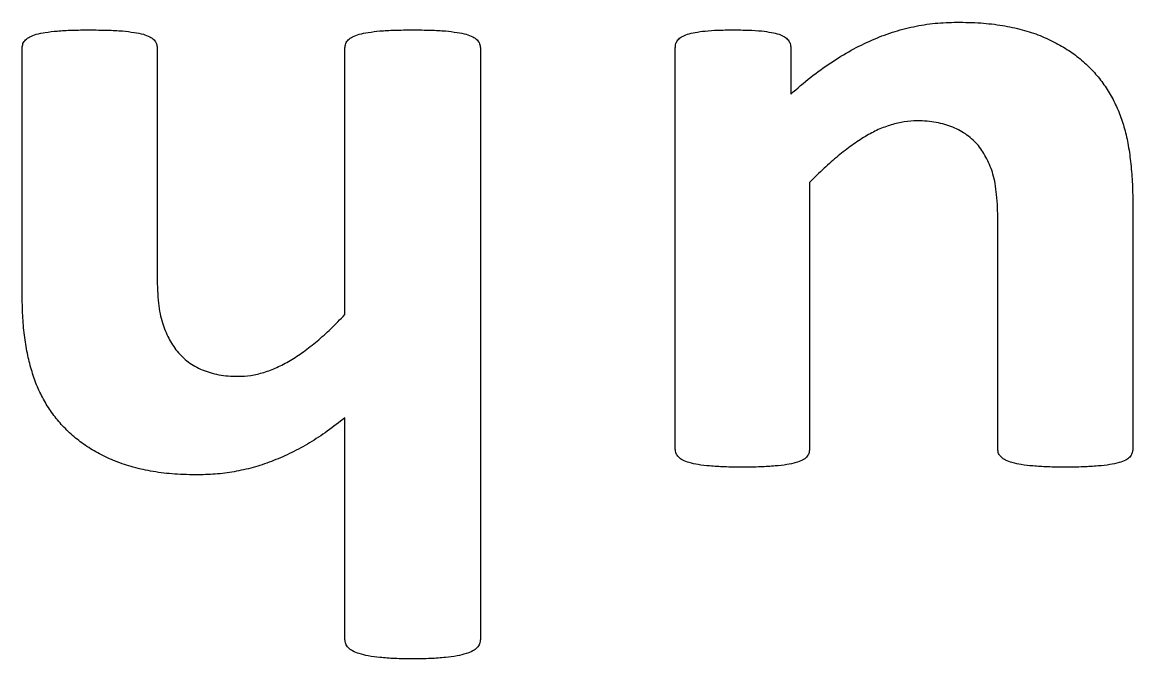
# Model space of a CAD drawing. Header units: millimetres. Extents: x -472 to 96, y -105 to 342.
# Drawn here: x -245.73 to -230.62, y 239.91 to 248.57 of the extents above; entities that cross this region are included whole.
import ezdxf

# ---------------------------------------------------------------- set-up
doc = ezdxf.new("R2010")
doc.units = ezdxf.units.MM

msp = doc.modelspace()

# ---------------------------------------------------------------- linework, layer by layer
at = {"color": 7, "linetype": 'Continuous', "lineweight": 25}
for p, q in [((-245.733, 244.873), (-245.733, 248.223)), ((-243.896, 248.223), (-243.896, 245.105)), ((-241.342, 244.592), (-241.342, 248.223)), ((-239.499, 248.223), (-239.499, 240.169)), ((-236.848, 242.761), (-236.848, 248.223)), ((-235.276, 248.223), (-235.276, 247.594)), ((-235.021, 246.392), (-235.021, 242.761)), ((-230.623, 246.104), (-230.623, 242.761)), ((-232.46, 242.761), (-232.46, 245.848)), ((-241.342, 240.169), (-241.342, 243.189))]:
    msp.add_line(p, q, dxfattribs=at)
for points, knots in [([(-235.276, 247.594), (-235.187, 247.672), (-235.013, 247.825), (-234.736, 248.023), (-234.459, 248.192), (-234.18, 248.332), (-233.896, 248.441), (-233.607, 248.516), (-233.313, 248.566), (-233.114, 248.571), (-233.015, 248.574)], [0, 0, 0, 0, 0.141373, 0.275329, 0.404118, 0.527, 0.646296, 0.764587, 0.881895, 1, 1, 1, 1]), ([(-233.015, 248.574), (-232.907, 248.572), (-232.7, 248.569), (-232.402, 248.534), (-232.132, 248.477), (-231.887, 248.397), (-231.669, 248.293), (-231.47, 248.179), (-231.297, 248.042), (-231.143, 247.892), (-231.012, 247.725), (-230.901, 247.545), (-230.809, 247.353), (-230.738, 247.146), (-230.685, 246.919), (-230.651, 246.669), (-230.626, 246.395), (-230.624, 246.204), (-230.623, 246.104)], [0, 0, 0, 0, 0.081705, 0.156988, 0.226901, 0.291168, 0.351918, 0.40951, 0.464753, 0.518927, 0.572161, 0.625507, 0.678858, 0.733265, 0.791239, 0.854755, 0.924283, 1, 1, 1, 1]), ([(-245.733, 248.223), (-245.731, 248.243), (-245.727, 248.284), (-245.687, 248.338), (-245.624, 248.381), (-245.532, 248.414), (-245.407, 248.437), (-245.246, 248.457), (-245.046, 248.467), (-244.898, 248.468), (-244.818, 248.468)], [0, 0, 0, 0, 0.058277, 0.118846, 0.189385, 0.283457, 0.405975, 0.564718, 0.761907, 1, 1, 1, 1]), ([(-244.818, 248.468), (-244.736, 248.468), (-244.586, 248.466), (-244.382, 248.458), (-244.22, 248.437), (-244.094, 248.415), (-244.003, 248.38), (-243.939, 248.338), (-243.902, 248.283), (-243.898, 248.243), (-243.896, 248.223)], [0, 0, 0, 0, 0.24152, 0.440682, 0.598158, 0.721437, 0.813105, 0.883081, 0.942188, 1, 1, 1, 1]), ([(-241.342, 248.223), (-241.34, 248.243), (-241.336, 248.284), (-241.297, 248.338), (-241.233, 248.381), (-241.14, 248.414), (-241.014, 248.437), (-240.854, 248.458), (-240.652, 248.467), (-240.503, 248.468), (-240.421, 248.468)], [0, 0, 0, 0, 0.057871, 0.118018, 0.188066, 0.283141, 0.406546, 0.562419, 0.758234, 1, 1, 1, 1]), ([(-240.421, 248.468), (-240.338, 248.468), (-240.189, 248.467), (-239.987, 248.458), (-239.826, 248.436), (-239.7, 248.415), (-239.608, 248.38), (-239.542, 248.339), (-239.505, 248.283), (-239.501, 248.243), (-239.499, 248.223)], [0, 0, 0, 0, 0.241632, 0.437339, 0.593126, 0.718203, 0.811568, 0.883027, 0.942161, 1, 1, 1, 1]), ([(-236.848, 248.223), (-236.846, 248.243), (-236.843, 248.282), (-236.813, 248.337), (-236.757, 248.38), (-236.676, 248.414), (-236.568, 248.437), (-236.431, 248.457), (-236.26, 248.467), (-236.135, 248.468), (-236.066, 248.468)], [0, 0, 0, 0, 0.066088, 0.130904, 0.204842, 0.300766, 0.422514, 0.577188, 0.767348, 1, 1, 1, 1]), ([(-236.066, 248.468), (-235.993, 248.468), (-235.863, 248.467), (-235.686, 248.458), (-235.549, 248.437), (-235.443, 248.414), (-235.365, 248.38), (-235.311, 248.337), (-235.281, 248.282), (-235.278, 248.243), (-235.276, 248.223)], [0, 0, 0, 0, 0.242693, 0.437199, 0.588483, 0.707172, 0.79855, 0.870272, 0.934506, 1, 1, 1, 1]), ([(-233.556, 247.231), (-233.615, 247.229), (-233.734, 247.224), (-233.912, 247.178), (-234.091, 247.115), (-234.268, 247.016), (-234.45, 246.895), (-234.637, 246.751), (-234.829, 246.582), (-234.955, 246.457), (-235.021, 246.392)], [0, 0, 0, 0, 0.101932, 0.20642, 0.315847, 0.431203, 0.556785, 0.69284, 0.84064, 1, 1, 1, 1]), ([(-232.46, 245.848), (-232.46, 245.915), (-232.461, 246.041), (-232.474, 246.218), (-232.492, 246.37), (-232.53, 246.535), (-232.601, 246.713), (-232.716, 246.898), (-232.876, 247.045), (-233.036, 247.134), (-233.18, 247.184), (-233.298, 247.211), (-233.424, 247.228), (-233.511, 247.23), (-233.556, 247.231)], [0, 0, 0, 0, 0.099399, 0.186472, 0.262322, 0.32574, 0.437467, 0.543014, 0.646912, 0.754747, 0.811663, 0.871389, 0.933691, 1, 1, 1, 1]), ([(-243.896, 245.105), (-243.896, 245.042), (-243.895, 244.924), (-243.88, 244.756), (-243.86, 244.61), (-243.819, 244.448), (-243.748, 244.272), (-243.631, 244.089), (-243.477, 243.939), (-243.317, 243.849), (-243.175, 243.801), (-243.057, 243.77), (-242.93, 243.755), (-242.843, 243.753), (-242.798, 243.752)], [0, 0, 0, 0, 0.094685, 0.178745, 0.252381, 0.316183, 0.430112, 0.536655, 0.641588, 0.750428, 0.808293, 0.868342, 0.932585, 1, 1, 1, 1]), ([(-243.339, 242.41), (-243.445, 242.412), (-243.651, 242.416), (-243.946, 242.45), (-244.216, 242.507), (-244.459, 242.59), (-244.679, 242.69), (-244.876, 242.808), (-245.05, 242.943), (-245.203, 243.095), (-245.337, 243.26), (-245.447, 243.442), (-245.542, 243.635), (-245.611, 243.845), (-245.666, 244.071), (-245.706, 244.318), (-245.729, 244.588), (-245.732, 244.776), (-245.733, 244.873)], [0, 0, 0, 0, 0.081054, 0.156128, 0.225821, 0.290445, 0.351202, 0.409219, 0.464645, 0.518997, 0.572692, 0.626214, 0.680355, 0.735811, 0.794083, 0.857493, 0.925874, 1, 1, 1, 1]), ([(-242.798, 243.752), (-242.739, 243.754), (-242.62, 243.758), (-242.442, 243.804), (-242.262, 243.871), (-242.082, 243.967), (-241.901, 244.088), (-241.715, 244.232), (-241.528, 244.402), (-241.406, 244.527), (-241.342, 244.592)], [0, 0, 0, 0, 0.1022598, 0.2070823, 0.317228, 0.4348117, 0.5607976, 0.6964561, 0.8423747, 1, 1, 1, 1]), ([(-241.342, 243.189), (-241.422, 243.127), (-241.576, 243.005), (-241.818, 242.844), (-242.062, 242.712), (-242.309, 242.602), (-242.559, 242.515), (-242.815, 242.456), (-243.075, 242.418), (-243.25, 242.413), (-243.339, 242.41)], [0, 0, 0, 0, 0.137905, 0.270227, 0.396837, 0.519413, 0.639588, 0.759739, 0.878722, 1, 1, 1, 1]), ([(-235.933, 242.516), (-236.016, 242.516), (-236.165, 242.516), (-236.367, 242.53), (-236.527, 242.545), (-236.649, 242.574), (-236.742, 242.602), (-236.804, 242.648), (-236.842, 242.701), (-236.846, 242.741), (-236.848, 242.761)], [0, 0, 0, 0, 0.245236, 0.440733, 0.597475, 0.718618, 0.812052, 0.883646, 0.941727, 1, 1, 1, 1]), ([(-235.021, 242.761), (-235.023, 242.741), (-235.027, 242.702), (-235.061, 242.647), (-235.122, 242.602), (-235.216, 242.573), (-235.339, 242.545), (-235.501, 242.53), (-235.702, 242.516), (-235.851, 242.516), (-235.933, 242.516)], [0, 0, 0, 0, 0.058264, 0.114429, 0.184589, 0.278007, 0.402623, 0.559341, 0.756592, 1, 1, 1, 1]), ([(-231.538, 242.516), (-231.62, 242.516), (-231.768, 242.516), (-231.969, 242.53), (-232.13, 242.545), (-232.254, 242.573), (-232.35, 242.602), (-232.413, 242.648), (-232.454, 242.7), (-232.458, 242.741), (-232.46, 242.761)], [0, 0, 0, 0, 0.242034, 0.436396, 0.592229, 0.716142, 0.810705, 0.883315, 0.942065, 1, 1, 1, 1]), ([(-230.623, 242.761), (-230.625, 242.741), (-230.63, 242.702), (-230.663, 242.647), (-230.724, 242.602), (-230.819, 242.573), (-230.944, 242.545), (-231.108, 242.53), (-231.309, 242.516), (-231.457, 242.516), (-231.538, 242.516)], [0, 0, 0, 0, 0.058164, 0.114233, 0.184271, 0.277529, 0.403676, 0.563675, 0.762369, 1, 1, 1, 1]), ([(-240.421, 239.906), (-240.503, 239.906), (-240.652, 239.906), (-240.853, 239.921), (-241.015, 239.941), (-241.139, 239.972), (-241.234, 240.005), (-241.297, 240.053), (-241.336, 240.108), (-241.34, 240.149), (-241.342, 240.169)], [0, 0, 0, 0, 0.240347, 0.435238, 0.590429, 0.714288, 0.809447, 0.881204, 0.942468, 1, 1, 1, 1]), ([(-239.499, 240.169), (-239.501, 240.149), (-239.505, 240.109), (-239.542, 240.052), (-239.607, 240.006), (-239.701, 239.971), (-239.826, 239.941), (-239.987, 239.921), (-240.189, 239.906), (-240.338, 239.906), (-240.421, 239.906)], [0, 0, 0, 0, 0.057501, 0.117783, 0.190902, 0.284374, 0.409882, 0.564991, 0.759779, 1, 1, 1, 1])]:
    msp.add_open_spline(points, degree=3, knots=knots, dxfattribs=at)

doc.saveas('drawing.dxf')
